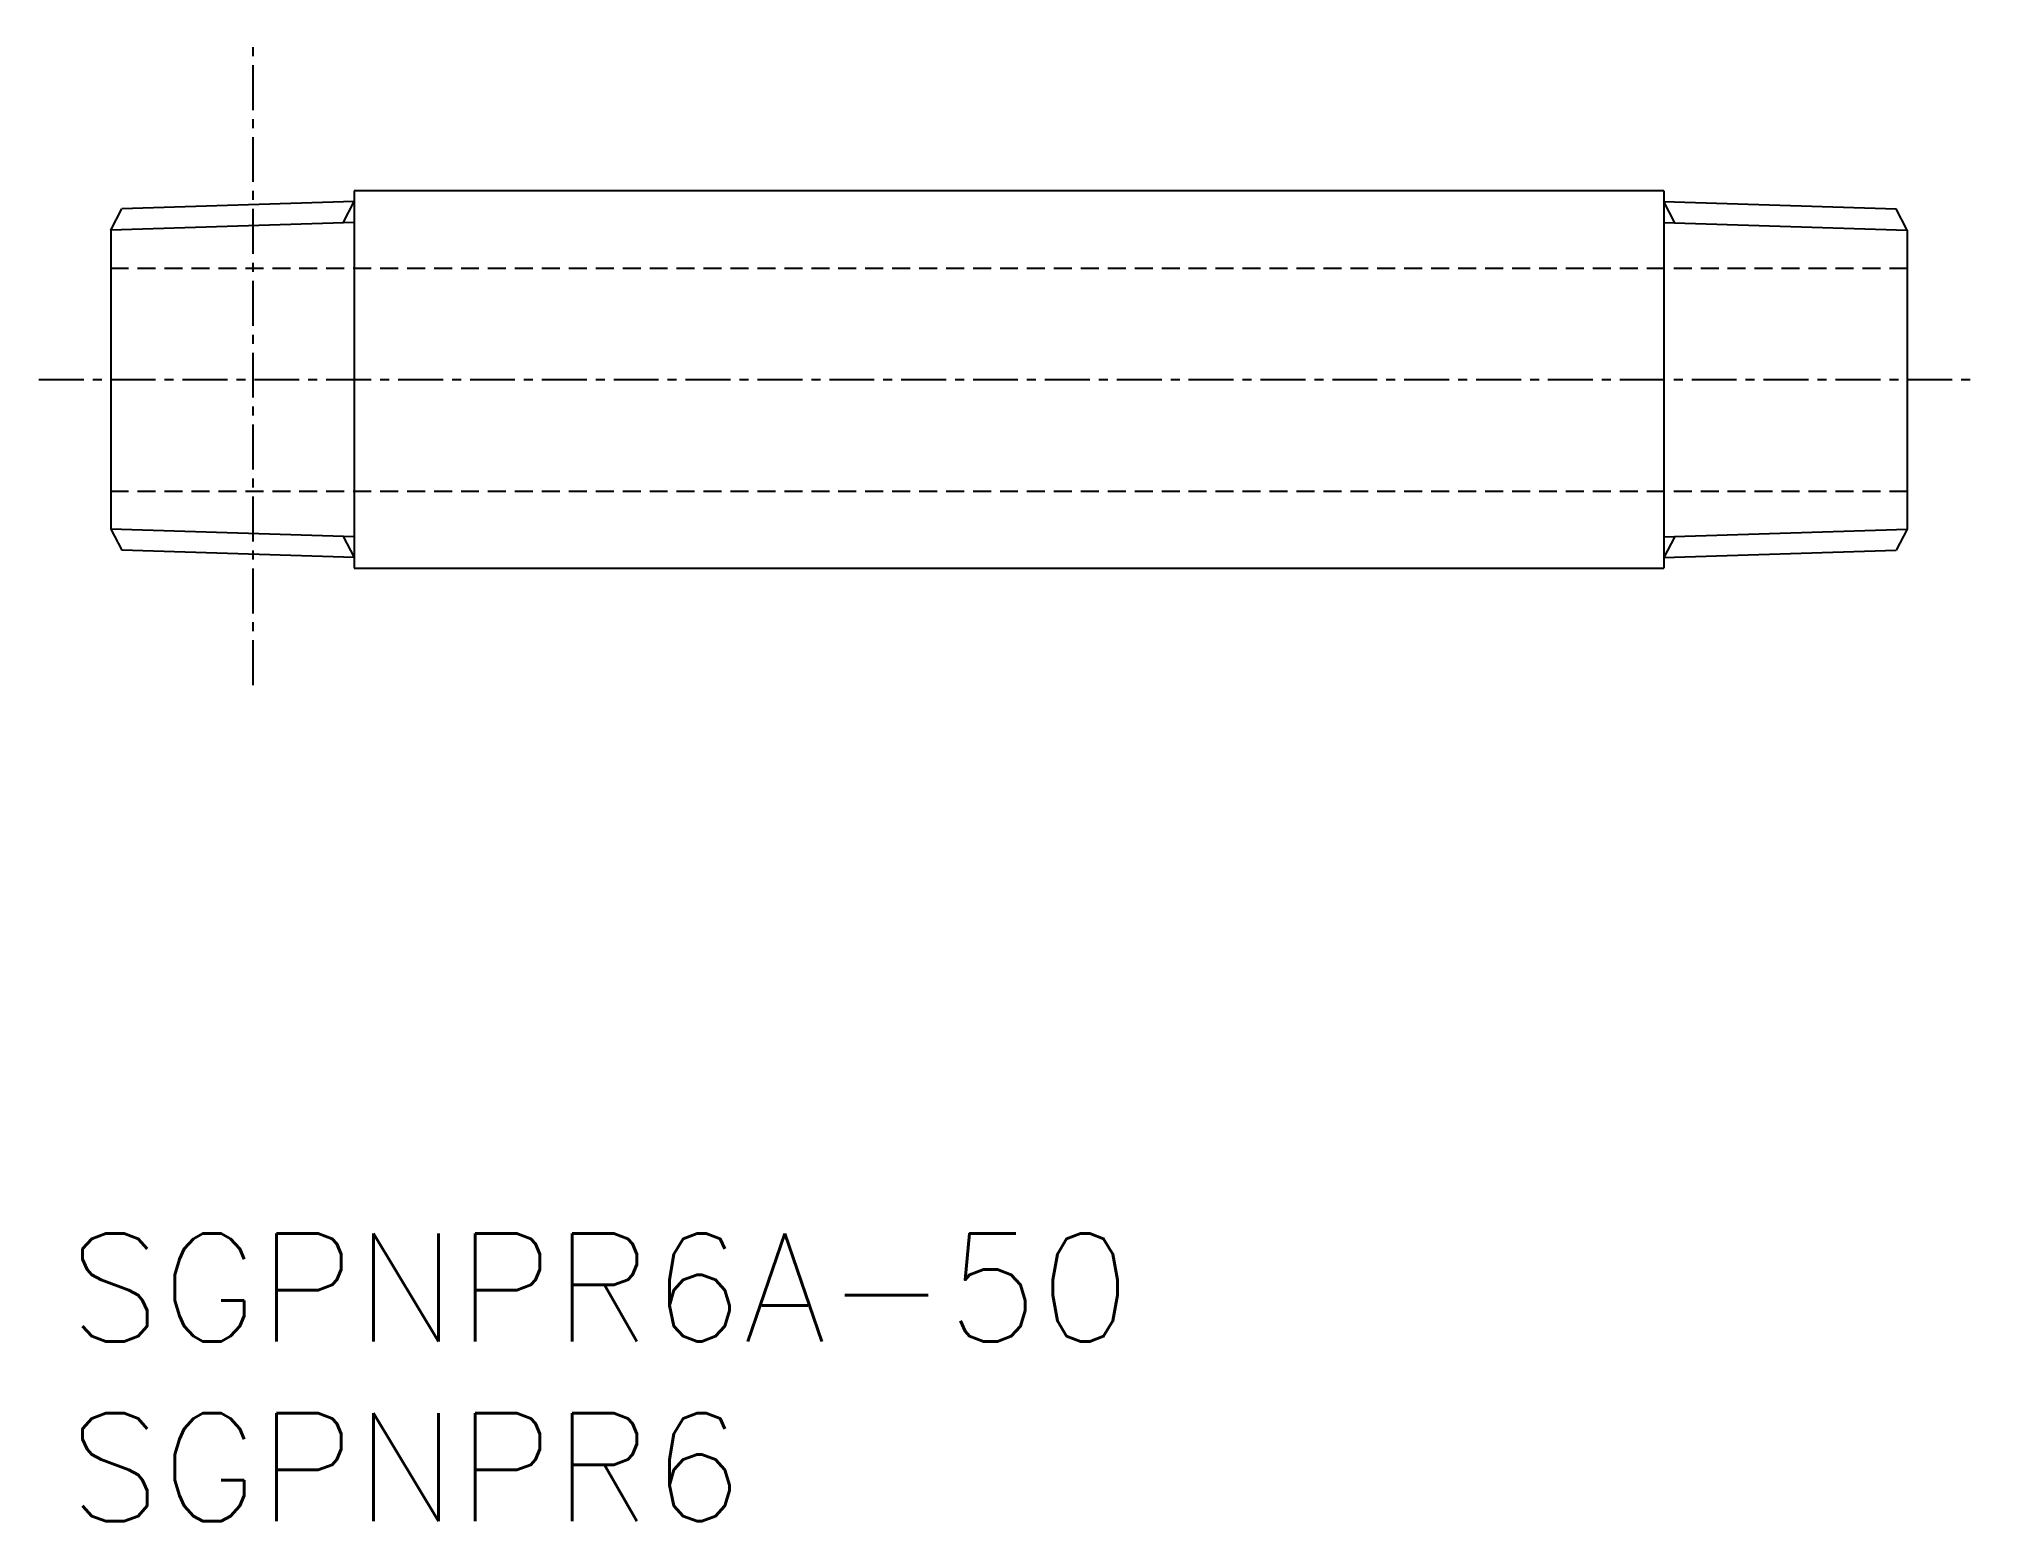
# Model space of a CAD drawing. Extents: x 121.5 to 175.5, y 73.2 to 114.5.
import ezdxf
from ezdxf.enums import TextEntityAlignment as Align

# ---------------------------------------------------------------- set-up
doc = ezdxf.new("R2010")
doc.units = 0
doc.linetypes.add('CENTER', pattern=[2, 1.25, -0.25, 0.25, -0.25])
doc.linetypes.add('DASHED', pattern=[0.75, 0.5, -0.25])
doc.layers.get('0').update_dxf_attribs({"linetype": 'CONTINUOUS'})
doc.layers.add('CENTER', color=1, linetype='CENTER')
doc.styles.get("Standard").update_dxf_attribs({"font": 'txt.shx', "bigfont": 'extfont.shx'})

msp = doc.modelspace()

# ---------------------------------------------------------------- linework, layer by layer
at = {"color": 7, "linetype": 'CONTINUOUS'}
for p, q in [((166.723, 110.25), (130.277, 110.25)), ((130.277, 110.25), (130.277, 99.75)), ((166.723, 110.25), (166.723, 99.75)), ((123.5, 109.159), (123.807, 109.75)), ((130.277, 109.952), (123.807, 109.75)), ((166.723, 109.952), (173.193, 109.75)), ((173.5, 109.159), (173.193, 109.75)), ((123.5, 109.159), (123.5, 100.841)), ((173.5, 109.159), (173.5, 100.841)), ((123.5, 100.841), (123.807, 100.25)), ((173.5, 100.841), (173.193, 100.25)), ((130.277, 100.048), (123.807, 100.25)), ((166.723, 100.048), (173.193, 100.25)), ((130.277, 99.75), (166.723, 99.75))]:
    msp.add_line(p, q, dxfattribs=at)
at = {"color": 3, "linetype": 'CONTINUOUS'}
for p, q in [((129.97, 109.361), (130.277, 109.952)), ((167.03, 109.361), (166.723, 109.952)), ((130.277, 109.371), (123.5, 109.159)), ((166.723, 109.371), (173.5, 109.159)), ((130.277, 100.629), (123.5, 100.841)), ((129.97, 100.639), (130.277, 100.048)), ((166.723, 100.629), (173.5, 100.841)), ((167.03, 100.639), (166.723, 100.048))]:
    msp.add_line(p, q, dxfattribs=at)
at = {"color": 3, "linetype": 'DASHED'}
for p, q in [((123.5, 108.1), (173.5, 108.1)), ((123.5, 101.9), (173.5, 101.9))]:
    msp.add_line(p, q, dxfattribs=at)
at = {"layer": 'CENTER', "color": 1, "linetype": 'CENTER'}
for p, q in [((127.47, 96.497), (127.47, 114.479)), ((121.5, 105), (175.5, 105))]:
    msp.add_line(p, q, dxfattribs=at)

# ---------------------------------------------------------------- texts
at = {"color": 7, "linetype": 'CONTINUOUS'}
for s, p in [('SGPNPR6A-50', (122.333, 79.743)), ('SGPNPR6', (122.333, 74.743))]:
    msp.add_text(s, height=3, dxfattribs=at).set_placement(p, align=Align.MIDDLE_LEFT)

doc.saveas('drawing.dxf')
